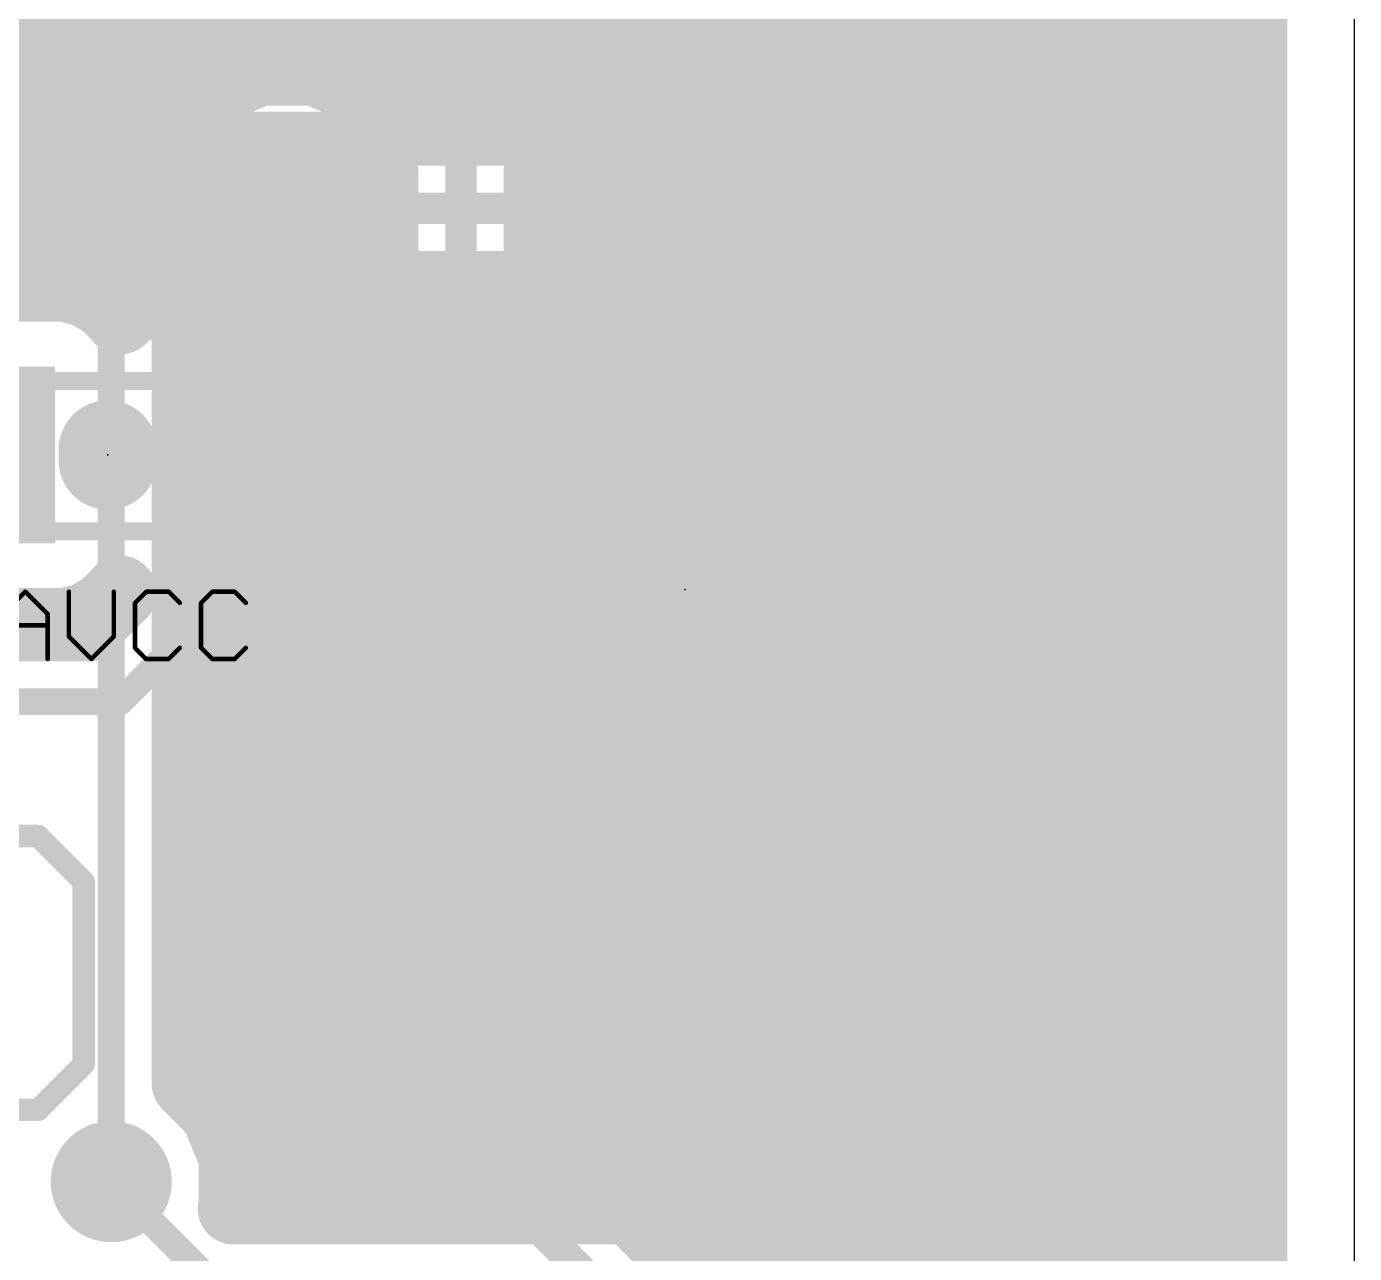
# Model space of a CAD drawing. Extents: x 0.5 to 37.4, y 3.1 to 45.2.
# Drawn here: x 29.29 to 36.81, y 14.02 to 20.97 of the extents above; entities that cross this region are included whole.
import ezdxf

# ---------------------------------------------------------------- set-up
doc = ezdxf.new("R2010")
doc.units = 0
for name, color, linetype in [('1', 22, 'CONTINUOUS'), ('121', 253, 'CONTINUOUS'), ('16', 175, 'CONTINUOUS'), ('18', 82, 'CONTINUOUS'), ('20', 7, 'CONTINUOUS'), ('21', 253, 'CONTINUOUS'), ('23', 7, 'CONTINUOUS'), ('25', 253, 'CONTINUOUS'), ('51', 253, 'CONTINUOUS')]:
    doc.layers.add(name, color=color, linetype=linetype)

# ---------------------------------------------------------------- blocks, each defined once
blk = doc.blocks.new('RECT')
blk.add_solid([(-0.5, -0.5), (0.5, -0.5), (-0.5, 0.5), (0.5, 0.5)])
blk = doc.blocks.new('ROUNDV')
at = {"const_width": 0.5}
blk.add_lwpolyline([(0, -0.25, 1), (0, 0.25, 1), (0, -0.25)], format="xyb", dxfattribs=at)

msp = doc.modelspace()

# ---------------------------------------------------------------- linework, layer by layer
at = {"layer": '1'}
for points, const_width in [([(36.2258, 42.2658), (36.2258, 6.9342)], 0.4064), ([(31.9341, 20.7645), (31.5277, 21.1709)], 0.4064), ([(31.5658, 21.1328), (36.2258, 21.1328)], 0.4064), ([(32.1945, 20.5041), (31.9341, 20.7645)], 0.4064), ([(31.9722, 20.7264), (36.2258, 20.7264)], 0.4064), ([(26.9748, 20.7264), (31.3436, 20.7264)], 0.1778), ([(31.3436, 20.7264), (31.75, 20.32)], 0.1778), ([(32.1945, 14.7891), (32.1945, 20.5041)], 0.4064), ([(28.067, 20.2819), (31.1595, 20.2819)], 0.4064), ([(31.1595, 20.2819), (31.3055, 20.1359)], 0.4064), ([(32.1945, 20.32), (36.2258, 20.32)], 0.4064), ([(31.75, 20.32), (31.75, 14.605)], 0.1778), ([(31.3055, 20.1359), (31.3055, 19.3891)], 0.4064), ([(28.067, 19.9136), (31.3055, 19.9136)], 0.4064), ([(32.1945, 19.9136), (36.2258, 19.9136)], 0.4064), ([(28.067, 19.5072), (31.3055, 19.5072)], 0.4064), ([(32.1945, 19.5072), (36.2258, 19.5072)], 0.4064), ([(29.5099, 19.4992), (28.9466, 19.4992)], 0.4064), ([(29.6262, 19.468), (29.5099, 19.4992)], 0.4064), ([(29.7305, 19.4078), (29.6262, 19.468)], 0.4064), ([(29.8156, 19.3227), (29.7305, 19.4078)], 0.4064), ([(29.9025, 19.3976), (29.82, 19.3151)], 0.4064), ([(31.297, 19.3976), (29.9025, 19.3976)], 0.4064), ([(31.3055, 19.3891), (31.297, 19.3976)], 0.4064), ([(29.82, 19.3151), (29.8156, 19.3227)], 0.4064), ([(32.1945, 19.1008), (36.2258, 19.1008)], 0.4064), ([(32.1945, 18.6944), (36.2258, 18.6944)], 0.4064), ([(30.5816, 17.907), (30.5816, 18.542)], 0.1524), ([(30.5816, 18.542), (30.5998, 18.542)], 0.1524), ([(32.1945, 18.288), (36.2258, 18.288)], 0.4064), ([(32.1945, 17.8816), (36.2258, 17.8816)], 0.4064), ([(29.8196, 17.145), (30.5816, 17.907)], 0.1524), ([(29.8264, 17.7625), (29.6407, 17.5768)], 0.4064), ([(29.7305, 17.6761), (29.8156, 17.7613)], 0.4064), ([(29.8156, 17.7613), (29.82, 17.7689)], 0.4064), ([(29.82, 17.7689), (29.8264, 17.7625)], 0.4064), ([(29.6262, 17.616), (29.7305, 17.6761)], 0.4064), ([(29.6407, 17.5768), (28.8555, 17.5768)], 0.4064), ([(28.9466, 17.5848), (29.5099, 17.5848)], 0.4064), ([(29.5099, 17.5848), (29.6262, 17.616)], 0.4064), ([(32.1945, 17.4752), (36.2258, 17.4752)], 0.4064), ([(32.1945, 17.0688), (36.2258, 17.0688)], 0.4064), ([(28.6766, 17.145), (29.8196, 17.145)], 0.1524), ([(32.1945, 16.6624), (36.2258, 16.6624)], 0.4064), ([(32.1945, 16.256), (36.2258, 16.256)], 0.4064), ([(32.1945, 15.8496), (36.2258, 15.8496)], 0.4064), ([(32.1945, 15.4432), (36.2258, 15.4432)], 0.4064), ([(32.1945, 15.0368), (36.2258, 15.0368)], 0.4064), ([(33.743, 13.2406), (32.1945, 14.7891)], 0.4064), ([(32.3532, 14.6304), (36.2258, 14.6304)], 0.4064), ([(31.75, 14.605), (34.29, 12.065)], 0.1778), ([(31.75, 12.446), (29.7688, 14.4272)], 0.1524), ([(32.7596, 14.224), (36.2258, 14.224)], 0.4064), ([(33.166, 13.8176), (36.2258, 13.8176)], 0.4064)]:
    msp.add_lwpolyline(points, dxfattribs=dict(at, const_width=const_width))
for points, const_width in [([(31.5658, 21.2344, 1), (31.5658, 21.0312)], 0.2032), ([(36.2258, 21.0312, 1), (36.2258, 21.2344)], 0.2032), ([(32.006, 20.8363, 1), (31.8623, 20.6927)], 0.2032), ([(31.8623, 20.6927, 1), (32.006, 20.8363)], 0.2032), ([(31.9722, 20.828, 1), (31.9722, 20.6248)], 0.2032), ([(36.2258, 20.6248, 1), (36.2258, 20.828)], 0.2032), ([(31.375, 20.7578, 1), (31.3122, 20.695)], 0.0889), ([(31.3436, 20.682, 1), (31.3436, 20.7709)], 0.0889), ([(32.2961, 20.5041, 1), (32.0929, 20.5041)], 0.2032), ([(32.1227, 20.4323, 1), (32.2663, 20.576)], 0.2032), ([(31.2313, 20.3537, 1), (31.0876, 20.2101)], 0.2032), ([(31.1595, 20.1803, 1), (31.1595, 20.3835)], 0.2032), ([(32.1945, 20.4216, 1), (32.1945, 20.2184)], 0.2032), ([(36.2258, 20.2184, 1), (36.2258, 20.4216)], 0.2032), ([(31.7945, 20.32, 1), (31.7055, 20.32)], 0.0889), ([(31.7186, 20.2886, 1), (31.7814, 20.3514)], 0.0889), ([(31.4071, 20.1359, 1), (31.2039, 20.1359)], 0.2032), ([(31.2337, 20.064, 1), (31.3773, 20.2077)], 0.2032), ([(31.3055, 19.812, 1), (31.3055, 20.0152)], 0.2032), ([(32.1945, 20.0152, 1), (32.1945, 19.812)], 0.2032), ([(36.2258, 19.812, 1), (36.2258, 20.0152)], 0.2032), ([(31.3055, 19.4056, 1), (31.3055, 19.6088)], 0.2032), ([(32.1945, 19.6088, 1), (32.1945, 19.4056)], 0.2032), ([(36.2258, 19.4056, 1), (36.2258, 19.6088)], 0.2032), ([(29.5362, 19.5973, 1), (29.4836, 19.4011)], 0.2032), ([(29.5099, 19.3976, 1), (29.5099, 19.6008)], 0.2032), ([(29.677, 19.556, 1), (29.5754, 19.3801)], 0.2032), ([(29.5999, 19.3699, 1), (29.6525, 19.5662)], 0.2032), ([(29.8023, 19.4797, 1), (29.6586, 19.336)], 0.2032), ([(29.6797, 19.3199, 1), (29.7813, 19.4958)], 0.2032), ([(29.9025, 19.4992, 1), (29.9025, 19.296)], 0.2032), ([(29.9743, 19.3258, 1), (29.8306, 19.4694)], 0.2032), ([(31.3689, 19.4694, 1), (31.2252, 19.3258)], 0.2032), ([(31.2336, 19.3173, 1), (31.3774, 19.461)], 0.2032), ([(31.297, 19.296, 1), (31.297, 19.4992)], 0.2032), ([(29.9036, 19.3735, 1), (29.7276, 19.272)], 0.2032), ([(29.7481, 19.387, 1), (29.8918, 19.2433)], 0.2032), ([(29.7438, 19.2509, 1), (29.8874, 19.3946)], 0.2032), ([(31.2039, 19.3891, 1), (31.4071, 19.3891)], 0.2032), ([(29.732, 19.2644, 1), (29.908, 19.3659)], 0.2032), ([(32.1945, 19.2024, 1), (32.1945, 18.9992)], 0.2032), ([(36.2258, 18.9992, 1), (36.2258, 19.2024)], 0.2032), ([(32.1945, 18.796, 1), (32.1945, 18.5928)], 0.2032), ([(36.2258, 18.5928, 1), (36.2258, 18.796)], 0.2032), ([(30.6197, 18.542, 1), (30.5435, 18.542)], 0.0762), ([(30.5816, 18.5801, 1), (30.5816, 18.5039)], 0.0762), ([(30.5998, 18.5039, 1), (30.5998, 18.5801)], 0.0762), ([(32.1945, 18.3896, 1), (32.1945, 18.1864)], 0.2032), ([(36.2258, 18.1864, 1), (36.2258, 18.3896)], 0.2032), ([(32.1945, 17.9832, 1), (32.1945, 17.78)], 0.2032), ([(36.2258, 17.78, 1), (36.2258, 17.9832)], 0.2032), ([(30.6085, 17.8801, 1), (30.5547, 17.9339)], 0.0762), ([(29.7276, 17.812, 1), (29.9036, 17.7105)], 0.2032), ([(29.8918, 17.8407, 1), (29.7481, 17.697)], 0.2032), ([(29.908, 17.7181, 1), (29.732, 17.8196)], 0.2032), ([(29.8874, 17.6894, 1), (29.7438, 17.8331)], 0.2032), ([(29.8982, 17.6906, 1), (29.7546, 17.8343)], 0.2032), ([(29.7546, 17.6906, 1), (29.8982, 17.8343)], 0.2032), ([(30.5435, 17.907, 1), (30.6197, 17.907)], 0.0762), ([(29.6586, 17.748, 1), (29.8023, 17.6043)], 0.2032), ([(29.7813, 17.5882, 1), (29.6797, 17.7641)], 0.2032), ([(29.4836, 17.6829, 1), (29.5362, 17.4867)], 0.2032), ([(29.5099, 17.4832, 1), (29.5099, 17.6864)], 0.2032), ([(29.5754, 17.7039, 1), (29.677, 17.528)], 0.2032), ([(29.5689, 17.6486, 1), (29.7126, 17.505)], 0.2032), ([(29.6525, 17.5178, 1), (29.5999, 17.7141)], 0.2032), ([(29.6407, 17.4752, 1), (29.6407, 17.6784)], 0.2032), ([(32.1945, 17.5768, 1), (32.1945, 17.3736)], 0.2032), ([(36.2258, 17.3736, 1), (36.2258, 17.5768)], 0.2032), ([(32.1945, 17.1704, 1), (32.1945, 16.9672)], 0.2032), ([(36.2258, 16.9672, 1), (36.2258, 17.1704)], 0.2032), ([(29.7927, 17.1719, 1), (29.8465, 17.1181)], 0.0762), ([(29.8196, 17.1069, 1), (29.8196, 17.1831)], 0.0762), ([(32.1945, 16.764, 1), (32.1945, 16.5608)], 0.2032), ([(36.2258, 16.5608, 1), (36.2258, 16.764)], 0.2032), ([(32.1945, 16.3576, 1), (32.1945, 16.1544)], 0.2032), ([(36.2258, 16.1544, 1), (36.2258, 16.3576)], 0.2032), ([(32.1945, 15.9512, 1), (32.1945, 15.748)], 0.2032), ([(36.2258, 15.748, 1), (36.2258, 15.9512)], 0.2032), ([(32.1945, 15.5448, 1), (32.1945, 15.3416)], 0.2032), ([(36.2258, 15.3416, 1), (36.2258, 15.5448)], 0.2032), ([(32.1945, 15.1384, 1), (32.1945, 14.9352)], 0.2032), ([(36.2258, 14.9352, 1), (36.2258, 15.1384)], 0.2032), ([(32.2663, 14.861, 1), (32.1227, 14.7173)], 0.2032), ([(32.0929, 14.7891, 1), (32.2961, 14.7891)], 0.2032), ([(32.3532, 14.732, 1), (32.3532, 14.5288)], 0.2032), ([(36.2258, 14.5288, 1), (36.2258, 14.732)], 0.2032), ([(31.7814, 14.6364, 1), (31.7186, 14.5736)], 0.0889), ([(31.7055, 14.605, 1), (31.7945, 14.605)], 0.0889), ([(29.7957, 14.4541, 1), (29.7419, 14.4003)], 0.0762), ([(32.7596, 14.3256, 1), (32.7596, 14.1224)], 0.2032), ([(36.2258, 14.1224, 1), (36.2258, 14.3256)], 0.2032)]:
    msp.add_lwpolyline(points, format="xyb", dxfattribs=dict(at, const_width=const_width))
at = {"layer": '121', "const_width": 0.127}
for points in [[(29.3541, 16.3843), (28.8372, 16.3843)], [(29.6126, 16.1259), (29.3541, 16.3843)], [(30.3808, 16.3843), (30.1224, 16.1259)], [(30.8977, 16.3843), (30.3808, 16.3843)], [(31.1562, 16.1259), (30.8977, 16.3843)], [(31.666, 16.3843), (31.666, 14.8336)], [(31.666, 15.3505), (32.6998, 16.3843)], [(33.2096, 16.3843), (33.7265, 16.3843)], [(33.468, 14.8336), (33.468, 16.3843)], [(35.2725, 16.3843), (34.2386, 16.3843)], [(34.2386, 16.3843), (34.2386, 14.8336)], [(29.6126, 15.0921), (29.6126, 16.1259)], [(30.1224, 16.1259), (30.1224, 15.8674)], [(30.1224, 15.8674), (30.3808, 15.609)], [(30.3808, 15.609), (30.8977, 15.609)], [(30.8977, 15.609), (31.1562, 15.3505)], [(31.9244, 15.609), (32.6998, 14.8336)], [(34.2386, 15.609), (34.7555, 15.609)], [(31.1562, 15.3505), (31.1562, 15.0921)], [(29.3541, 14.8336), (29.6126, 15.0921)], [(30.3808, 14.8336), (30.1224, 15.0921)], [(31.1562, 15.0921), (30.8977, 14.8336)], [(28.8372, 14.8336), (29.3541, 14.8336)], [(30.8977, 14.8336), (30.3808, 14.8336)], [(33.2096, 14.8336), (33.7265, 14.8336)], [(34.2386, 14.8336), (35.2725, 14.8336)]]:
    msp.add_lwpolyline(points, dxfattribs=at)
at = {"layer": '121', "const_width": 0.0635}
for points in [[(29.3766, 16.4068, 1), (29.3317, 16.3619)], [(29.3541, 16.3526, 1), (29.3541, 16.4161)], [(30.3808, 16.4161, 1), (30.3808, 16.3526)], [(30.4033, 16.3619, 1), (30.3584, 16.4068)], [(30.9202, 16.4068, 1), (30.8753, 16.3619)], [(30.8977, 16.3526, 1), (30.8977, 16.4161)], [(31.6977, 16.3843, 1), (31.6342, 16.3843)], [(32.7222, 16.3619, 1), (32.6773, 16.4068)], [(33.2096, 16.4161, 1), (33.2096, 16.3526)], [(33.4998, 16.3843, 1), (33.4363, 16.3843)], [(33.7265, 16.3526, 1), (33.7265, 16.4161)], [(34.2386, 16.4161, 1), (34.2386, 16.3526)], [(34.2704, 16.3843, 1), (34.2069, 16.3843)], [(35.2725, 16.3526, 1), (35.2725, 16.4161)], [(29.6443, 16.1259, 1), (29.5808, 16.1259)], [(29.5901, 16.1034, 1), (29.635, 16.1483)], [(30.1541, 16.1259, 1), (30.0906, 16.1259)], [(30.0999, 16.1483, 1), (30.1448, 16.1034)], [(31.1337, 16.1034, 1), (31.1786, 16.1483)], [(30.0906, 15.8674, 1), (30.1541, 15.8674)], [(30.1448, 15.8899, 1), (30.0999, 15.845)], [(30.3808, 15.6407, 1), (30.3808, 15.5772)], [(30.3584, 15.5865, 1), (30.4033, 15.6314)], [(30.9202, 15.6314, 1), (30.8753, 15.5865)], [(30.8977, 15.5772, 1), (30.8977, 15.6407)], [(31.9469, 15.6314, 1), (31.902, 15.5865)], [(34.2386, 15.6407, 1), (34.2386, 15.5772)], [(34.7555, 15.5772, 1), (34.7555, 15.6407)], [(31.1879, 15.3505, 1), (31.1244, 15.3505)], [(31.1337, 15.3281, 1), (31.1786, 15.373)], [(31.6435, 15.373, 1), (31.6884, 15.3281)], [(29.5808, 15.0921, 1), (29.6443, 15.0921)], [(29.635, 15.0696, 1), (29.5901, 15.1145)], [(30.1448, 15.1145, 1), (30.0999, 15.0696)], [(31.1244, 15.0921, 1), (31.1879, 15.0921)], [(31.1786, 15.0696, 1), (31.1337, 15.1145)], [(29.3541, 14.8018, 1), (29.3541, 14.8654)], [(30.3808, 14.8654, 1), (30.3808, 14.8018)], [(30.8977, 14.8018, 1), (30.8977, 14.8654)], [(33.2096, 14.8654, 1), (33.2096, 14.8018)], [(33.7265, 14.8018, 1), (33.7265, 14.8654)], [(34.2386, 14.8654, 1), (34.2386, 14.8018)], [(35.2725, 14.8018, 1), (35.2725, 14.8654)], [(29.3317, 14.8561, 1), (29.3766, 14.8111)], [(30.3584, 14.8111, 1), (30.4033, 14.8561)], [(30.8753, 14.8561, 1), (30.9202, 14.8111)], [(31.6342, 14.8336, 1), (31.6977, 14.8336)], [(32.6773, 14.8111, 1), (32.7222, 14.8561)], [(33.4363, 14.8336, 1), (33.4998, 14.8336)], [(34.2069, 14.8336, 1), (34.2704, 14.8336)]]:
    msp.add_lwpolyline(points, format="xyb", dxfattribs=at)
at = {"layer": '16'}
for points, const_width in [([(36.2258, 31.0149), (36.2258, 6.9342)], 0.4064), ([(29.9477, 19.9644), (25.4011, 24.511)], 0.4064), ([(29.7688, 19.5326), (25.2222, 24.0792)], 0.1524), ([(28.7793, 21.1328), (36.2258, 21.1328)], 0.4064), ([(29.1857, 20.7264), (36.2258, 20.7264)], 0.4064), ([(30.6099, 20.7224), (30.322, 20.6031)], 0.4064), ([(30.9216, 20.7224), (30.6099, 20.7224)], 0.4064), ([(31.2095, 20.6031), (30.9216, 20.7224)], 0.4064), ([(32.8324, 20.6906), (32.5445, 20.5714)], 0.4064), ([(33.1441, 20.6906), (32.8324, 20.6906)], 0.4064), ([(33.432, 20.5714), (33.1441, 20.6906)], 0.4064), ([(30.322, 20.6031), (30.1016, 20.3828)], 0.4064), ([(31.4291, 20.3835), (31.2095, 20.6031)], 0.4064), ([(32.5445, 20.5714), (32.3566, 20.3835)], 0.4064), ([(33.6524, 20.351), (33.432, 20.5714)], 0.4064), ([(30.1016, 20.3828), (29.9824, 20.0948)], 0.4064), ([(32.3566, 20.3835), (31.4291, 20.3835)], 0.4064), ([(33.7716, 20.0631), (33.6524, 20.351)], 0.4064), ([(29.5921, 20.32), (30.0756, 20.32)], 0.4064), ([(33.6652, 20.32), (36.2258, 20.32)], 0.4064), ([(29.9824, 20.0948), (29.9824, 19.9297)], 0.4064), ([(33.7716, 19.7514), (33.7716, 20.0631)], 0.4064), ([(29.9824, 19.9297), (29.9477, 19.9644)], 0.4064), ([(33.7716, 19.9136), (36.2258, 19.9136)], 0.4064), ([(30.7658, 19.939), (32.9565, 19.939)], 0.1778), ([(32.9565, 19.939), (32.9883, 19.9073)], 0.1778), ([(33.6524, 19.4635), (33.7716, 19.7514)], 0.4064), ([(33.6705, 19.5072), (36.2258, 19.5072)], 0.4064), ([(31.2095, 19.2749), (31.4291, 19.4945)], 0.4064), ([(31.4291, 19.4945), (32.3113, 19.4945)], 0.4064), ([(32.3113, 19.4945), (32.3241, 19.4635)], 0.4064), ([(32.3241, 19.4635), (32.5445, 19.2431)], 0.4064), ([(33.432, 19.2431), (33.6524, 19.4635)], 0.4064), ([(29.7688, 14.4272), (29.7688, 19.5326)], 0.1524), ([(30.2006, 14.9832), (30.2006, 19.3963)], 0.4064), ([(30.2006, 19.3963), (30.322, 19.2749)], 0.4064), ([(30.322, 19.2749), (30.6099, 19.1556)], 0.4064), ([(30.9216, 19.1556), (31.2095, 19.2749)], 0.4064), ([(32.5445, 19.2431), (32.8324, 19.1239)], 0.4064), ([(33.1441, 19.1239), (33.432, 19.2431)], 0.4064), ([(30.6099, 19.1556), (30.9216, 19.1556)], 0.4064), ([(30.2006, 19.1008), (36.2258, 19.1008)], 0.4064), ([(32.8324, 19.1239), (33.1441, 19.1239)], 0.4064), ([(30.2006, 18.6944), (36.2258, 18.6944)], 0.4064), ([(30.2006, 18.288), (36.2258, 18.288)], 0.4064), ([(30.2006, 17.8816), (36.2258, 17.8816)], 0.4064), ([(30.2006, 17.4752), (36.2258, 17.4752)], 0.4064), ([(30.2006, 17.0688), (36.2258, 17.0688)], 0.4064), ([(30.2006, 16.6624), (36.2258, 16.6624)], 0.4064), ([(30.2006, 16.256), (36.2258, 16.256)], 0.4064), ([(30.2006, 15.8496), (36.2258, 15.8496)], 0.4064), ([(30.2006, 15.4432), (36.2258, 15.4432)], 0.4064), ([(30.2006, 15.0368), (36.2258, 15.0368)], 0.4064), ([(30.361, 14.8229), (30.2006, 14.9832)], 0.4064), ([(30.4673, 14.5661), (30.361, 14.8229)], 0.4064), ([(30.4407, 14.6304), (36.2258, 14.6304)], 0.4064), ([(30.4673, 14.2883), (30.4673, 14.5661)], 0.4064), ([(30.4617, 14.2748), (30.4673, 14.2883)], 0.4064), ([(34.3673, 14.2748), (30.4617, 14.2748)], 0.4064), ([(35.6373, 13.0048), (34.3673, 14.2748)], 0.4064), ([(34.4181, 14.224), (36.2258, 14.224)], 0.4064), ([(34.8245, 13.8176), (36.2258, 13.8176)], 0.4064)]:
    msp.add_lwpolyline(points, dxfattribs=dict(at, const_width=const_width))
for points, const_width in [([(36.2258, 21.0312, 1), (36.2258, 21.2344)], 0.2032), ([(30.6099, 20.824, 1), (30.6099, 20.6208)], 0.2032), ([(30.6488, 20.6285, 1), (30.571, 20.8163)], 0.2032), ([(30.9605, 20.8163, 1), (30.8827, 20.6285)], 0.2032), ([(30.9216, 20.6208, 1), (30.9216, 20.824)], 0.2032), ([(36.2258, 20.6248, 1), (36.2258, 20.828)], 0.2032), ([(32.8324, 20.7922, 1), (32.8324, 20.589)], 0.2032), ([(32.8713, 20.5968, 1), (32.7935, 20.7845)], 0.2032), ([(33.183, 20.7845, 1), (33.1052, 20.5968)], 0.2032), ([(33.1441, 20.589, 1), (33.1441, 20.7922)], 0.2032), ([(30.2831, 20.697, 1), (30.3609, 20.5093)], 0.2032), ([(30.3938, 20.5313, 1), (30.2501, 20.675)], 0.2032), ([(31.2814, 20.675, 1), (31.1377, 20.5313)], 0.2032), ([(31.1706, 20.5093, 1), (31.2484, 20.697)], 0.2032), ([(32.5056, 20.6652, 1), (32.5834, 20.4775)], 0.2032), ([(32.6163, 20.4995, 1), (32.4726, 20.6432)], 0.2032), ([(33.5039, 20.6432, 1), (33.3602, 20.4995)], 0.2032), ([(33.3931, 20.4775, 1), (33.4709, 20.6652)], 0.2032), ([(30.0298, 20.4546, 1), (30.1735, 20.3109)], 0.2032), ([(30.1955, 20.3439, 1), (30.0077, 20.4216)], 0.2032), ([(31.4291, 20.4851, 1), (31.4291, 20.2819)], 0.2032), ([(31.3573, 20.3117, 1), (31.501, 20.4553)], 0.2032), ([(32.2848, 20.4553, 1), (32.4284, 20.3117)], 0.2032), ([(32.3566, 20.2819, 1), (32.3566, 20.4851)], 0.2032), ([(33.7462, 20.3899, 1), (33.5585, 20.3121)], 0.2032), ([(29.5921, 20.4216, 1), (29.5921, 20.2184)], 0.2032), ([(30.0756, 20.2184, 1), (30.0756, 20.4216)], 0.2032), ([(33.6652, 20.4216, 1), (33.6652, 20.2184)], 0.2032), ([(33.5805, 20.2792, 1), (33.7242, 20.4229)], 0.2032), ([(36.2258, 20.2184, 1), (36.2258, 20.4216)], 0.2032), ([(30.084, 20.0948, 1), (29.8807, 20.0948)], 0.2032), ([(29.8885, 20.1337, 1), (30.0762, 20.0559)], 0.2032), ([(33.8732, 20.0631, 1), (33.67, 20.0631)], 0.2032), ([(30.0195, 20.0362, 1), (29.8758, 19.8926)], 0.2032), ([(33.6778, 20.0242, 1), (33.8655, 20.102)], 0.2032), ([(29.8758, 19.8926, 1), (30.0195, 20.0362)], 0.2032), ([(29.9105, 19.8579, 1), (30.0542, 20.0015)], 0.2032), ([(33.7716, 20.0152, 1), (33.7716, 19.812)], 0.2032), ([(36.2258, 19.812, 1), (36.2258, 20.0152)], 0.2032), ([(29.8807, 19.9297, 1), (30.084, 19.9297)], 0.2032), ([(30.7658, 19.9835, 1), (30.7658, 19.8945)], 0.0889), ([(32.9879, 19.9704, 1), (32.9251, 19.9076)], 0.0889), ([(32.9565, 19.8945, 1), (32.9565, 19.9835)], 0.0889), ([(32.9568, 19.8758, 1), (33.0197, 19.9387)], 0.0889), ([(33.8655, 19.7125, 1), (33.6778, 19.7903)], 0.2032), ([(33.67, 19.7514, 1), (33.8732, 19.7514)], 0.2032), ([(33.6705, 19.6088, 1), (33.6705, 19.4056)], 0.2032), ([(36.2258, 19.4056, 1), (36.2258, 19.6088)], 0.2032), ([(31.4291, 19.5961, 1), (31.4291, 19.3929)], 0.2032), ([(31.501, 19.4227, 1), (31.3573, 19.5663)], 0.2032), ([(32.4051, 19.5334, 1), (32.2174, 19.4556)], 0.2032), ([(32.396, 19.5353, 1), (32.2523, 19.3916)], 0.2032), ([(32.3113, 19.3929, 1), (32.3113, 19.5961)], 0.2032), ([(33.7242, 19.3916, 1), (33.5805, 19.5353)], 0.2032), ([(29.8069, 19.5326, 1), (29.7307, 19.5326)], 0.0762), ([(29.7419, 19.5057, 1), (29.7957, 19.5595)], 0.0762), ([(30.3022, 19.3963, 1), (30.099, 19.3963)], 0.2032), ([(30.2724, 19.4681, 1), (30.1288, 19.3244)], 0.2032), ([(32.2302, 19.4246, 1), (32.418, 19.5024)], 0.2032), ([(33.5585, 19.5024, 1), (33.7462, 19.4246)], 0.2032), ([(30.3609, 19.3687, 1), (30.2831, 19.181)], 0.2032), ([(30.2501, 19.203, 1), (30.3938, 19.3467)], 0.2032), ([(31.1377, 19.3467, 1), (31.2814, 19.203)], 0.2032), ([(31.2484, 19.181, 1), (31.1706, 19.3687)], 0.2032), ([(32.5834, 19.337, 1), (32.5056, 19.1492)], 0.2032), ([(32.4726, 19.1713, 1), (32.6163, 19.315)], 0.2032), ([(33.3602, 19.315, 1), (33.5039, 19.1713)], 0.2032), ([(33.4709, 19.1492, 1), (33.3931, 19.337)], 0.2032), ([(30.6099, 19.2572, 1), (30.6099, 19.054)], 0.2032), ([(30.571, 19.0617, 1), (30.6488, 19.2495)], 0.2032), ([(30.8827, 19.2495, 1), (30.9605, 19.0617)], 0.2032), ([(30.9216, 19.054, 1), (30.9216, 19.2572)], 0.2032), ([(30.2006, 19.2024, 1), (30.2006, 18.9992)], 0.2032), ([(32.8324, 19.2255, 1), (32.8324, 19.0222)], 0.2032), ([(32.7935, 19.03, 1), (32.8713, 19.2177)], 0.2032), ([(33.1052, 19.2177, 1), (33.183, 19.03)], 0.2032), ([(33.1441, 19.0222, 1), (33.1441, 19.2255)], 0.2032), ([(36.2258, 18.9992, 1), (36.2258, 19.2024)], 0.2032), ([(30.2006, 18.796, 1), (30.2006, 18.5928)], 0.2032), ([(36.2258, 18.5928, 1), (36.2258, 18.796)], 0.2032), ([(30.2006, 18.3896, 1), (30.2006, 18.1864)], 0.2032), ([(36.2258, 18.1864, 1), (36.2258, 18.3896)], 0.2032), ([(30.2006, 17.9832, 1), (30.2006, 17.78)], 0.2032), ([(36.2258, 17.78, 1), (36.2258, 17.9832)], 0.2032), ([(30.2006, 17.5768, 1), (30.2006, 17.3736)], 0.2032), ([(36.2258, 17.3736, 1), (36.2258, 17.5768)], 0.2032), ([(30.2006, 17.1704, 1), (30.2006, 16.9672)], 0.2032), ([(36.2258, 16.9672, 1), (36.2258, 17.1704)], 0.2032), ([(30.2006, 16.764, 1), (30.2006, 16.5608)], 0.2032), ([(36.2258, 16.5608, 1), (36.2258, 16.764)], 0.2032), ([(30.2006, 16.3576, 1), (30.2006, 16.1544)], 0.2032), ([(36.2258, 16.1544, 1), (36.2258, 16.3576)], 0.2032), ([(30.2006, 15.9512, 1), (30.2006, 15.748)], 0.2032), ([(36.2258, 15.748, 1), (36.2258, 15.9512)], 0.2032), ([(30.2006, 15.5448, 1), (30.2006, 15.3416)], 0.2032), ([(36.2258, 15.3416, 1), (36.2258, 15.5448)], 0.2032), ([(30.2006, 15.1384, 1), (30.2006, 14.9352)], 0.2032), ([(36.2258, 14.9352, 1), (36.2258, 15.1384)], 0.2032), ([(30.2724, 15.0551, 1), (30.1288, 14.9114)], 0.2032), ([(30.099, 14.9832, 1), (30.3022, 14.9832)], 0.2032), ([(30.4548, 14.8617, 1), (30.2671, 14.784)], 0.2032), ([(30.2891, 14.751, 1), (30.4328, 14.8947)], 0.2032), ([(30.4407, 14.732, 1), (30.4407, 14.5288)], 0.2032), ([(36.2258, 14.5288, 1), (36.2258, 14.732)], 0.2032), ([(30.5689, 14.5661, 1), (30.3657, 14.5661)], 0.2032), ([(30.3734, 14.5273, 1), (30.5612, 14.605)], 0.2032), ([(29.7307, 14.4272, 1), (29.8069, 14.4272)], 0.0762), ([(30.4617, 14.3764, 1), (30.4617, 14.1732)], 0.2032), ([(30.5612, 14.2494, 1), (30.3734, 14.3272)], 0.2032), ([(34.4391, 14.3466, 1), (34.2954, 14.203)], 0.2032), ([(34.3673, 14.1732, 1), (34.3673, 14.3764)], 0.2032), ([(30.3679, 14.3137, 1), (30.5556, 14.2359)], 0.2032), ([(30.3657, 14.2883, 1), (30.5689, 14.2883)], 0.2032), ([(34.4181, 14.3256, 1), (34.4181, 14.1224)], 0.2032), ([(36.2258, 14.1224, 1), (36.2258, 14.3256)], 0.2032)]:
    msp.add_lwpolyline(points, format="xyb", dxfattribs=dict(at, const_width=const_width))
at = {"layer": '20'}
msp.add_line((36.81, 6.35), (36.81, 42.85), dxfattribs=at)
at = {"layer": '21'}
for points, const_width in [([(32.8372, 19.2688), (32.788, 18.7849)], 0.15), ([(33.2028, 19.2688), (32.8372, 19.2688)], 0.15), ([(33.252, 18.7849), (33.2028, 19.2688)], 0.15), ([(32.8231, 19.13), (33.2169, 19.13)], 0.15), ([(32.0965, 18.962), (31.838, 18.7035)], 0.15), ([(32.4735, 18.6546), (32.0965, 18.962)], 0.15), ([(32.8078, 18.98), (33.2322, 18.98)], 0.15), ([(33.9435, 18.962), (33.5665, 18.6546)], 0.15), ([(34.202, 18.7035), (33.9435, 18.962)], 0.15), ([(31.9645, 18.83), (32.2584, 18.83)], 0.15), ([(32.7926, 18.83), (33.2474, 18.83)], 0.15), ([(33.7816, 18.83), (34.0755, 18.83)], 0.15), ([(29.7498, 18.5115), (29.7498, 18.5725)], 0.5588), ([(32.6253, 18.7328), (32.4735, 18.6546)], 0.15), ([(32.788, 18.7849), (32.6253, 18.7328)], 0.15), ([(33.4147, 18.7328), (33.252, 18.7849)], 0.15), ([(33.5665, 18.6546), (33.4147, 18.7328)], 0.15), ([(31.838, 18.7035), (32.1454, 18.3265)], 0.15), ([(31.8572, 18.68), (32.4424, 18.68)], 0.15), ([(32.5228, 18.68), (33.5172, 18.68)], 0.15), ([(33.5977, 18.68), (34.1828, 18.68)], 0.15), ([(33.8946, 18.3265), (34.202, 18.7035)], 0.15), ([(31.9795, 18.53), (34.0605, 18.53)], 0.15), ([(32.1018, 18.38), (33.9382, 18.38)], 0.15), ([(32.1454, 18.3265), (32.0672, 18.1747)], 0.15), ([(33.9728, 18.1747), (33.8946, 18.3265)], 0.15), ([(32.0957, 18.23), (32.9017, 18.23)], 0.15), ([(32.7511, 18.1639), (32.8501, 18.2168)], 0.15), ([(32.8501, 18.2168), (32.9588, 18.2446)], 0.15), ([(32.9588, 18.2446), (33.071, 18.2458)], 0.15), ([(33.071, 18.2458), (33.1802, 18.2204)], 0.15), ([(33.1389, 18.23), (33.9443, 18.23)], 0.15), ([(33.1802, 18.2204), (33.2803, 18.1696)], 0.15), ([(32.0672, 18.1747), (32.0151, 18.012)], 0.15), ([(32.6676, 18.089), (32.7511, 18.1639)], 0.15), ([(33.2803, 18.1696), (33.3655, 18.0966)], 0.15), ([(34.0249, 18.012), (33.9728, 18.1747)], 0.15), ([(32.0369, 18.08), (32.6614, 18.08)], 0.15), ([(32.6042, 17.9964), (32.6676, 18.089)], 0.15), ([(33.3655, 18.0966), (33.4308, 18.0054)], 0.15), ([(33.3774, 18.08), (34.0031, 18.08)], 0.15), ([(32.0151, 18.012), (31.5312, 17.9628)], 0.15), ([(32.5647, 17.8914), (32.6042, 17.9964)], 0.15), ([(33.4308, 18.0054), (33.4727, 17.9013)], 0.15), ([(34.5088, 17.9628), (34.0249, 18.012)], 0.15), ([(31.5312, 17.9628), (31.5312, 17.5972)], 0.15), ([(31.5312, 17.93), (32.5792, 17.93)], 0.15), ([(33.4611, 17.93), (34.5088, 17.93)], 0.15), ([(33.4727, 17.9013), (33.4885, 17.7902)], 0.15), ([(34.5088, 17.5972), (34.5088, 17.9628)], 0.15), ([(32.5512, 17.78), (32.5647, 17.8914)], 0.15), ([(31.5312, 17.78), (32.5512, 17.78)], 0.15), ([(32.5641, 17.6706), (32.5512, 17.78)], 0.15), ([(33.4885, 17.7902), (33.4776, 17.6785)], 0.15), ([(33.4875, 17.78), (34.5088, 17.78)], 0.15), ([(33.4776, 17.6785), (33.4403, 17.5727)], 0.15), ([(31.5312, 17.63), (32.5791, 17.63)], 0.15), ([(32.6023, 17.5672), (32.5641, 17.6706)], 0.15), ([(33.4605, 17.63), (34.5088, 17.63)], 0.15), ([(31.5312, 17.5972), (32.0151, 17.548)], 0.15), ([(32.0151, 17.548), (32.0672, 17.3853)], 0.15), ([(32.6635, 17.4755), (32.6023, 17.5672)], 0.15), ([(33.4403, 17.5727), (33.379, 17.4787)], 0.15), ([(33.9728, 17.3853), (34.0249, 17.548)], 0.15), ([(34.0249, 17.548), (34.5088, 17.5972)], 0.15), ([(32.0369, 17.48), (32.6605, 17.48)], 0.15), ([(32.7444, 17.4007), (32.6635, 17.4755)], 0.15), ([(33.379, 17.4787), (33.2972, 17.402)], 0.15), ([(33.3799, 17.48), (34.0031, 17.48)], 0.15), ([(32.0672, 17.3853), (32.1454, 17.2335)], 0.15), ([(32.8406, 17.3469), (32.7444, 17.4007)], 0.15), ([(33.2972, 17.402), (33.1994, 17.3469)], 0.15), ([(33.8946, 17.2335), (33.9728, 17.3853)], 0.15), ([(32.0957, 17.33), (32.8336, 17.33)], 0.15), ([(32.6253, 16.8272), (32.8406, 17.3469)], 0.15), ([(33.1994, 17.3469), (33.4147, 16.8272)], 0.15), ([(33.2064, 17.33), (33.9443, 17.33)], 0.15), ([(32.1454, 17.2335), (31.838, 16.8565)], 0.15), ([(34.202, 16.8565), (33.8946, 17.2335)], 0.15), ([(32.1018, 17.18), (32.7715, 17.18)], 0.15), ([(33.2685, 17.18), (33.9382, 17.18)], 0.15), ([(31.9795, 17.03), (32.7093, 17.03)], 0.15), ([(33.3307, 17.03), (34.0605, 17.03)], 0.15), ([(31.838, 16.8565), (32.0965, 16.598)], 0.15), ([(31.8572, 16.88), (32.4423, 16.88)], 0.15), ([(32.0965, 16.598), (32.4735, 16.9054)], 0.15), ([(32.4735, 16.9054), (32.6253, 16.8272)], 0.15), ([(32.5228, 16.88), (32.6472, 16.88)], 0.15), ([(33.3928, 16.88), (33.5172, 16.88)], 0.15), ([(33.4147, 16.8272), (33.5665, 16.9054)], 0.15), ([(33.5665, 16.9054), (33.9435, 16.598)], 0.15), ([(33.5977, 16.88), (34.1828, 16.88)], 0.15), ([(33.9435, 16.598), (34.202, 16.8565)], 0.15), ([(31.9645, 16.73), (32.2584, 16.73)], 0.15), ([(33.7816, 16.73), (34.0755, 16.73)], 0.15)]:
    msp.add_lwpolyline(points, dxfattribs=dict(at, const_width=const_width))
for points, const_width in [([(32.8372, 19.3063, 1), (32.8372, 19.2313)], 0.075), ([(32.8745, 19.265, 1), (32.7999, 19.2726)], 0.075), ([(33.2401, 19.2726, 1), (33.1655, 19.265)], 0.075), ([(33.2028, 19.2313, 1), (33.2028, 19.3063)], 0.075), ([(32.8231, 19.1675, 1), (32.8231, 19.0925)], 0.075), ([(33.2169, 19.0925, 1), (33.2169, 19.1675)], 0.075), ([(32.1202, 18.9911, 1), (32.0728, 18.9329)], 0.075), ([(32.123, 18.9355, 1), (32.07, 18.9885)], 0.075), ([(32.8078, 19.0175, 1), (32.8078, 18.9425)], 0.075), ([(33.2322, 18.9425, 1), (33.2322, 19.0175)], 0.075), ([(33.97, 18.9885, 1), (33.917, 18.9355)], 0.075), ([(33.9672, 18.9329, 1), (33.9198, 18.9911)], 0.075), ([(31.9645, 18.8675, 1), (31.9645, 18.7925)], 0.075), ([(32.2584, 18.7925, 1), (32.2584, 18.8675)], 0.075), ([(32.7926, 18.8675, 1), (32.7926, 18.7925)], 0.075), ([(33.2474, 18.7925, 1), (33.2474, 18.8675)], 0.075), ([(33.7816, 18.8675, 1), (33.7816, 18.7925)], 0.075), ([(34.0755, 18.7925, 1), (34.0755, 18.8675)], 0.075), ([(29.8895, 18.5725, 1), (29.6101, 18.5725)], 0.2794), ([(32.6139, 18.7685, 1), (32.6368, 18.6971)], 0.075), ([(32.6425, 18.6995, 1), (32.6082, 18.7662)], 0.075), ([(32.7507, 18.7887, 1), (32.8253, 18.7811)], 0.075), ([(32.7994, 18.7492, 1), (32.7766, 18.8206)], 0.075), ([(33.2634, 18.8206, 1), (33.2406, 18.7492)], 0.075), ([(33.2147, 18.7811, 1), (33.2893, 18.7887)], 0.075), ([(33.4318, 18.7662, 1), (33.3975, 18.6995)], 0.075), ([(33.4032, 18.6971, 1), (33.4261, 18.7685)], 0.075), ([(31.8671, 18.7272, 1), (31.8089, 18.6798)], 0.075), ([(31.8115, 18.73, 1), (31.8645, 18.677)], 0.075), ([(31.8572, 18.7175, 1), (31.8572, 18.6425)], 0.075), ([(32.4424, 18.6425, 1), (32.4424, 18.7175)], 0.075), ([(32.5228, 18.7175, 1), (32.5228, 18.6425)], 0.075), ([(33.5172, 18.6425, 1), (33.5172, 18.7175)], 0.075), ([(33.5977, 18.7175, 1), (33.5977, 18.6425)], 0.075), ([(34.2311, 18.6798, 1), (34.1729, 18.7272)], 0.075), ([(34.1755, 18.677, 1), (34.2285, 18.73)], 0.075), ([(34.1828, 18.6425, 1), (34.1828, 18.7175)], 0.075), ([(32.4563, 18.6879, 1), (32.4907, 18.6213)], 0.075), ([(32.4498, 18.6255, 1), (32.4972, 18.6837)], 0.075), ([(33.5428, 18.6837, 1), (33.5902, 18.6255)], 0.075), ([(33.5493, 18.6213, 1), (33.5837, 18.6879)], 0.075), ([(29.6101, 18.5115, 1), (29.8895, 18.5115)], 0.2794), ([(31.9795, 18.5675, 1), (31.9795, 18.4925)], 0.075), ([(34.0605, 18.4925, 1), (34.0605, 18.5675)], 0.075), ([(32.1018, 18.4175, 1), (32.1018, 18.3425)], 0.075), ([(33.9382, 18.3425, 1), (33.9382, 18.4175)], 0.075), ([(32.1787, 18.3093, 1), (32.1121, 18.3437)], 0.075), ([(32.1163, 18.3028, 1), (32.1745, 18.3502)], 0.075), ([(33.9279, 18.3437, 1), (33.8613, 18.3093)], 0.075), ([(33.8655, 18.3502, 1), (33.9237, 18.3028)], 0.075), ([(32.0957, 18.2675, 1), (32.0957, 18.1925)], 0.075), ([(32.8408, 18.2531, 1), (32.8594, 18.1804)], 0.075), ([(32.8678, 18.1837, 1), (32.8324, 18.2498)], 0.075), ([(32.9017, 18.1925, 1), (32.9017, 18.2675)], 0.075), ([(32.9584, 18.2821, 1), (32.9592, 18.2071)], 0.075), ([(32.9681, 18.2083, 1), (32.9495, 18.2809)], 0.075), ([(33.0795, 18.2824, 1), (33.0625, 18.2093)], 0.075), ([(33.0714, 18.2083, 1), (33.0706, 18.2833)], 0.075), ([(33.1389, 18.2675, 1), (33.1389, 18.1925)], 0.075), ([(33.1972, 18.2538, 1), (33.1633, 18.1869)], 0.075), ([(33.1717, 18.1838, 1), (33.1888, 18.2569)], 0.075), ([(33.9443, 18.1925, 1), (33.9443, 18.2675)], 0.075), ([(32.0338, 18.1918, 1), (32.1005, 18.1575)], 0.075), ([(32.1029, 18.1632, 1), (32.0315, 18.1861)], 0.075), ([(32.7334, 18.197, 1), (32.7688, 18.1308)], 0.075), ([(32.7761, 18.136, 1), (32.7261, 18.1918)], 0.075), ([(33.3047, 18.1981, 1), (33.2559, 18.1412)], 0.075), ([(33.2634, 18.1362, 1), (33.2973, 18.2031)], 0.075), ([(34.0085, 18.1861, 1), (33.9371, 18.1632)], 0.075), ([(33.9395, 18.1575, 1), (34.0062, 18.1918)], 0.075), ([(32.0369, 18.1175, 1), (32.0369, 18.0425)], 0.075), ([(32.6425, 18.1169, 1), (32.6926, 18.0611)], 0.075), ([(32.6985, 18.0678, 1), (32.6366, 18.1102)], 0.075), ([(32.6614, 18.0425, 1), (32.6614, 18.1175)], 0.075), ([(33.396, 18.1184, 1), (33.335, 18.0747)], 0.075), ([(33.3774, 18.1175, 1), (33.3774, 18.0425)], 0.075), ([(33.3411, 18.0681, 1), (33.3899, 18.125)], 0.075), ([(34.0031, 18.0425, 1), (34.0031, 18.1175)], 0.075), ([(31.9794, 18.0234, 1), (32.0508, 18.0006)], 0.075), ([(32.0189, 17.9747, 1), (32.0113, 18.0493)], 0.075), ([(32.5732, 18.0176, 1), (32.6351, 17.9752)], 0.075), ([(32.6393, 17.9832, 1), (32.5691, 18.0096)], 0.075), ([(33.4656, 18.0194, 1), (33.3961, 17.9914)], 0.075), ([(33.4004, 17.9835, 1), (33.4613, 18.0272)], 0.075), ([(34.0287, 18.0493, 1), (34.0211, 17.9747)], 0.075), ([(33.9892, 18.0006, 1), (34.0606, 18.0234)], 0.075), ([(31.5687, 17.9628, 1), (31.4937, 17.9628)], 0.075), ([(31.5274, 18.0001, 1), (31.535, 17.9255)], 0.075), ([(31.5312, 17.9675, 1), (31.5312, 17.8925)], 0.075), ([(32.5792, 17.8925, 1), (32.5792, 17.9675)], 0.075), ([(33.4611, 17.9675, 1), (33.4611, 17.8925)], 0.075), ([(33.5098, 17.9066, 1), (33.4355, 17.896)], 0.075), ([(34.5463, 17.9628, 1), (34.4713, 17.9628)], 0.075), ([(34.505, 17.9255, 1), (34.5126, 18.0001)], 0.075), ([(34.5088, 17.8925, 1), (34.5088, 17.9675)], 0.075), ([(32.5296, 17.9046, 1), (32.5997, 17.8782)], 0.075), ([(32.6019, 17.8869, 1), (32.5274, 17.8959)], 0.075), ([(33.4379, 17.8873, 1), (33.5075, 17.9152)], 0.075), ([(31.5312, 17.8175, 1), (31.5312, 17.7425)], 0.075), ([(32.5884, 17.7844, 1), (32.514, 17.7756)], 0.075), ([(32.5512, 17.7425, 1), (32.5512, 17.8175)], 0.075), ([(33.4875, 17.8175, 1), (33.4875, 17.7425)], 0.075), ([(33.5259, 17.7865, 1), (33.4512, 17.7938)], 0.075), ([(33.4514, 17.7849, 1), (33.5257, 17.7955)], 0.075), ([(34.5088, 17.7425, 1), (34.5088, 17.8175)], 0.075), ([(32.514, 17.7845, 1), (32.5884, 17.7755)], 0.075), ([(33.5129, 17.6661, 1), (33.4422, 17.691)], 0.075), ([(31.5312, 17.6675, 1), (31.5312, 17.5925)], 0.075), ([(32.5993, 17.6835, 1), (32.529, 17.6576)], 0.075), ([(32.5269, 17.6662, 1), (32.6014, 17.675)], 0.075), ([(32.5791, 17.5925, 1), (32.5791, 17.6675)], 0.075), ([(33.4605, 17.6675, 1), (33.4605, 17.5925)], 0.075), ([(33.4402, 17.6822, 1), (33.5149, 17.6748)], 0.075), ([(34.5088, 17.5925, 1), (34.5088, 17.6675)], 0.075), ([(31.535, 17.6345, 1), (31.5274, 17.5599)], 0.075), ([(31.4937, 17.5972, 1), (31.5687, 17.5972)], 0.075), ([(32.0508, 17.5594, 1), (31.9794, 17.5366)], 0.075), ([(32.0113, 17.5107, 1), (32.0189, 17.5853)], 0.075), ([(32.6335, 17.588, 1), (32.5711, 17.5463)], 0.075), ([(32.5671, 17.5542, 1), (32.6375, 17.5801)], 0.075), ([(33.405, 17.5851, 1), (33.4757, 17.5602)], 0.075), ([(33.4718, 17.5522, 1), (33.4089, 17.5931)], 0.075), ([(34.0211, 17.5853, 1), (34.0287, 17.5107)], 0.075), ([(34.0606, 17.5366, 1), (33.9892, 17.5594)], 0.075), ([(34.4713, 17.5972, 1), (34.5463, 17.5972)], 0.075), ([(34.5126, 17.5599, 1), (34.505, 17.6345)], 0.075), ([(32.0369, 17.5175, 1), (32.0369, 17.4425)], 0.075), ([(32.689, 17.5031, 1), (32.6381, 17.448)], 0.075), ([(32.6323, 17.4547, 1), (32.6947, 17.4964)], 0.075), ([(32.6605, 17.4425, 1), (32.6605, 17.5175)], 0.075), ([(33.3476, 17.4992, 1), (33.4105, 17.4582)], 0.075), ([(33.3799, 17.5175, 1), (33.3799, 17.4425)], 0.075), ([(33.4047, 17.4513, 1), (33.3534, 17.506)], 0.075), ([(34.0031, 17.4425, 1), (34.0031, 17.5175)], 0.075), ([(32.1005, 17.4025, 1), (32.0338, 17.3682)], 0.075), ([(32.7628, 17.4335, 1), (32.7261, 17.368)], 0.075), ([(32.719, 17.3732, 1), (32.7699, 17.4283)], 0.075), ([(33.2715, 17.4293, 1), (33.3228, 17.3746)], 0.075), ([(33.3156, 17.3693, 1), (33.2788, 17.4346)], 0.075), ([(34.0062, 17.3682, 1), (33.9395, 17.4025)], 0.075), ([(32.0315, 17.3739, 1), (32.1029, 17.3968)], 0.075), ([(32.0957, 17.3675, 1), (32.0957, 17.2925)], 0.075), ([(32.8752, 17.3325, 1), (32.806, 17.3613)], 0.075), ([(32.8223, 17.3142, 1), (32.8589, 17.3796)], 0.075), ([(32.8336, 17.2925, 1), (32.8336, 17.3675)], 0.075), ([(33.234, 17.3613, 1), (33.1648, 17.3325)], 0.075), ([(33.181, 17.3796, 1), (33.2178, 17.3142)], 0.075), ([(33.2064, 17.3675, 1), (33.2064, 17.2925)], 0.075), ([(33.9371, 17.3968, 1), (34.0085, 17.3739)], 0.075), ([(33.9443, 17.2925, 1), (33.9443, 17.3675)], 0.075), ([(32.1745, 17.2098, 1), (32.1163, 17.2572)], 0.075), ([(33.9237, 17.2572, 1), (33.8655, 17.2098)], 0.075), ([(32.1018, 17.2175, 1), (32.1018, 17.1425)], 0.075), ([(32.1121, 17.2163, 1), (32.1787, 17.2507)], 0.075), ([(32.7715, 17.1425, 1), (32.7715, 17.2175)], 0.075), ([(33.2685, 17.2175, 1), (33.2685, 17.1425)], 0.075), ([(33.8613, 17.2507, 1), (33.9279, 17.2163)], 0.075), ([(33.9382, 17.1425, 1), (33.9382, 17.2175)], 0.075), ([(31.9795, 17.0675, 1), (31.9795, 16.9925)], 0.075), ([(32.7093, 16.9925, 1), (32.7093, 17.0675)], 0.075), ([(33.3307, 17.0675, 1), (33.3307, 16.9925)], 0.075), ([(34.0605, 16.9925, 1), (34.0605, 17.0675)], 0.075), ([(31.8645, 16.883, 1), (31.8115, 16.83)], 0.075), ([(31.8572, 16.9175, 1), (31.8572, 16.8425)], 0.075), ([(32.4907, 16.9387, 1), (32.4563, 16.8721)], 0.075), ([(32.4423, 16.8425, 1), (32.4423, 16.9175)], 0.075), ([(32.4972, 16.8763, 1), (32.4498, 16.9345)], 0.075), ([(32.5228, 16.9175, 1), (32.5228, 16.8425)], 0.075), ([(32.6472, 16.8425, 1), (32.6472, 16.9175)], 0.075), ([(33.3928, 16.9175, 1), (33.3928, 16.8425)], 0.075), ([(33.5172, 16.8425, 1), (33.5172, 16.9175)], 0.075), ([(33.5902, 16.9345, 1), (33.5428, 16.8763)], 0.075), ([(33.5837, 16.8721, 1), (33.5493, 16.9387)], 0.075), ([(33.5977, 16.9175, 1), (33.5977, 16.8425)], 0.075), ([(34.2285, 16.83, 1), (34.1755, 16.883)], 0.075), ([(34.1828, 16.8425, 1), (34.1828, 16.9175)], 0.075), ([(31.8089, 16.8802, 1), (31.8671, 16.8328)], 0.075), ([(32.5907, 16.8416, 1), (32.6599, 16.8128)], 0.075), ([(32.6081, 16.7939, 1), (32.6425, 16.8605)], 0.075), ([(33.3975, 16.8605, 1), (33.4319, 16.7939)], 0.075), ([(33.3801, 16.8128, 1), (33.4493, 16.8416)], 0.075), ([(34.1729, 16.8328, 1), (34.2311, 16.8802)], 0.075), ([(31.9645, 16.7675, 1), (31.9645, 16.6925)], 0.075), ([(32.2584, 16.6925, 1), (32.2584, 16.7675)], 0.075), ([(33.7816, 16.7675, 1), (33.7816, 16.6925)], 0.075), ([(34.0755, 16.6925, 1), (34.0755, 16.7675)], 0.075), ([(32.0728, 16.6271, 1), (32.1202, 16.5689)], 0.075), ([(32.07, 16.5715, 1), (32.123, 16.6245)], 0.075), ([(33.917, 16.6245, 1), (33.97, 16.5715)], 0.075), ([(33.9198, 16.5689, 1), (33.9672, 16.6271)], 0.075)]:
    msp.add_lwpolyline(points, format="xyb", dxfattribs=dict(at, const_width=const_width))
at = {"layer": '23'}
for p in [(29.7498, 18.542), (33.02, 17.78)]:
    msp.add_point(p, dxfattribs=at)
at = {"layer": '25', "const_width": 0.0254}
for points in [[(29.1546, 17.6405), (29.2817, 17.7676)], [(29.2817, 17.7676), (29.4088, 17.6405)], [(29.5288, 17.7676), (29.5288, 17.5134)], [(29.783, 17.5134), (29.783, 17.7676)], [(29.9666, 17.7676), (29.903, 17.7041)], [(30.0937, 17.7676), (29.9666, 17.7676)], [(30.1572, 17.7041), (30.0937, 17.7676)], [(30.3408, 17.7676), (30.2772, 17.7041)], [(30.4679, 17.7676), (30.3408, 17.7676)], [(30.5315, 17.7041), (30.4679, 17.7676)], [(29.903, 17.7041), (29.903, 17.4499)], [(30.2772, 17.7041), (30.2772, 17.4499)], [(29.4088, 17.6405), (29.4088, 17.3863)], [(29.1546, 17.577), (29.4088, 17.577)], [(29.5288, 17.5134), (29.6559, 17.3863)], [(29.6559, 17.3863), (29.783, 17.5134)], [(29.903, 17.4499), (29.9666, 17.3863)], [(30.0937, 17.3863), (30.1572, 17.4499)], [(30.2772, 17.4499), (30.3408, 17.3863)], [(30.4679, 17.3863), (30.5315, 17.4499)], [(29.9666, 17.3863), (30.0937, 17.3863)], [(30.3408, 17.3863), (30.4679, 17.3863)]]:
    msp.add_lwpolyline(points, dxfattribs=at)
at = {"layer": '25', "const_width": 0.0127}
for points in [[(29.2862, 17.7721, 1), (29.2772, 17.7631)], [(29.2862, 17.7631, 1), (29.2772, 17.7721)], [(29.5352, 17.7676, 1), (29.5225, 17.7676)], [(29.7894, 17.7676, 1), (29.7767, 17.7676)], [(29.9666, 17.774, 1), (29.9666, 17.7613)], [(29.9711, 17.7631, 1), (29.9621, 17.7721)], [(30.0982, 17.7721, 1), (30.0892, 17.7631)], [(30.0937, 17.7613, 1), (30.0937, 17.774)], [(30.3408, 17.774, 1), (30.3408, 17.7613)], [(30.3453, 17.7631, 1), (30.3363, 17.7721)], [(30.4724, 17.7721, 1), (30.4634, 17.7631)], [(30.4679, 17.7613, 1), (30.4679, 17.774)], [(29.9094, 17.7041, 1), (29.8967, 17.7041)], [(29.8985, 17.7086, 1), (29.9075, 17.6996)], [(30.1528, 17.6996, 1), (30.1617, 17.7086)], [(30.2727, 17.7086, 1), (30.2817, 17.6996)], [(30.2836, 17.7041, 1), (30.2709, 17.7041)], [(30.527, 17.6996, 1), (30.5359, 17.7086)], [(29.4152, 17.6405, 1), (29.4025, 17.6405)], [(29.4043, 17.636, 1), (29.4133, 17.645)], [(29.4088, 17.5706, 1), (29.4088, 17.5833)], [(29.5333, 17.5179, 1), (29.5243, 17.5089)], [(29.7875, 17.5089, 1), (29.7786, 17.5179)], [(29.5225, 17.5134, 1), (29.5352, 17.5134)], [(29.7767, 17.5134, 1), (29.7894, 17.5134)], [(29.9075, 17.4543, 1), (29.8985, 17.4454)], [(29.8967, 17.4499, 1), (29.9094, 17.4499)], [(30.1617, 17.4454, 1), (30.1528, 17.4543)], [(30.2817, 17.4543, 1), (30.2727, 17.4454)], [(30.2709, 17.4499, 1), (30.2836, 17.4499)], [(30.5359, 17.4454, 1), (30.527, 17.4543)], [(29.4025, 17.3863, 1), (29.4152, 17.3863)], [(29.6514, 17.3908, 1), (29.6604, 17.3818)], [(29.6514, 17.3818, 1), (29.6604, 17.3908)], [(29.9666, 17.3927, 1), (29.9666, 17.38)], [(29.9621, 17.3818, 1), (29.9711, 17.3908)], [(30.0892, 17.3908, 1), (30.0982, 17.3818)], [(30.0937, 17.38, 1), (30.0937, 17.3927)], [(30.3408, 17.3927, 1), (30.3408, 17.38)], [(30.3363, 17.3818, 1), (30.3453, 17.3908)], [(30.4634, 17.3908, 1), (30.4724, 17.3818)], [(30.4679, 17.38, 1), (30.4679, 17.3927)]]:
    msp.add_lwpolyline(points, format="xyb", dxfattribs=at)
at = {"layer": '51', "const_width": 0.1016}
for points in [[(30.1058, 18.961), (29.3938, 18.961)], [(30.1058, 18.11), (29.3938, 18.11)]]:
    msp.add_lwpolyline(points, dxfattribs=at)
at = {"layer": '51', "const_width": 0.0508}
for points in [[(29.3938, 18.9864, 1), (29.3938, 18.9356)], [(30.1058, 18.9356, 1), (30.1058, 18.9864)], [(29.3938, 18.1354, 1), (29.3938, 18.0846)], [(30.1058, 18.0846, 1), (30.1058, 18.1354)]]:
    msp.add_lwpolyline(points, format="xyb", dxfattribs=at)

# ---------------------------------------------------------------- block references
at = {"layer": '1', "xscale": 1.1, "rotation": 180}
for p in [(28.8998, 18.542), (30.5998, 18.542)]:
    msp.add_blockref('RECT', p, dxfattribs=at)
at = {"layer": '18'}
for p, xscale, yscale in [((30.7658, 19.939), 0.8556, 0.8556), ((30.7658, 19.939), 0.8556, 0.8556), ((32.9883, 19.9073), 0.8556, 0.8556), ((32.9883, 19.9073), 0.8556, 0.8556), ((29.7688, 14.4272), 0.6858, 0.6858), ((29.7688, 14.4272), 0.6858, 0.6858)]:
    msp.add_blockref('ROUNDV', p, dxfattribs=dict(at, xscale=xscale, yscale=yscale))
at = {"layer": '51', "xscale": 0.5001, "yscale": 0.95, "rotation": 180}
for p in [(29.1695, 18.5369), (30.3379, 18.5369)]:
    msp.add_blockref('RECT', p, dxfattribs=at)

doc.saveas('drawing.dxf')
